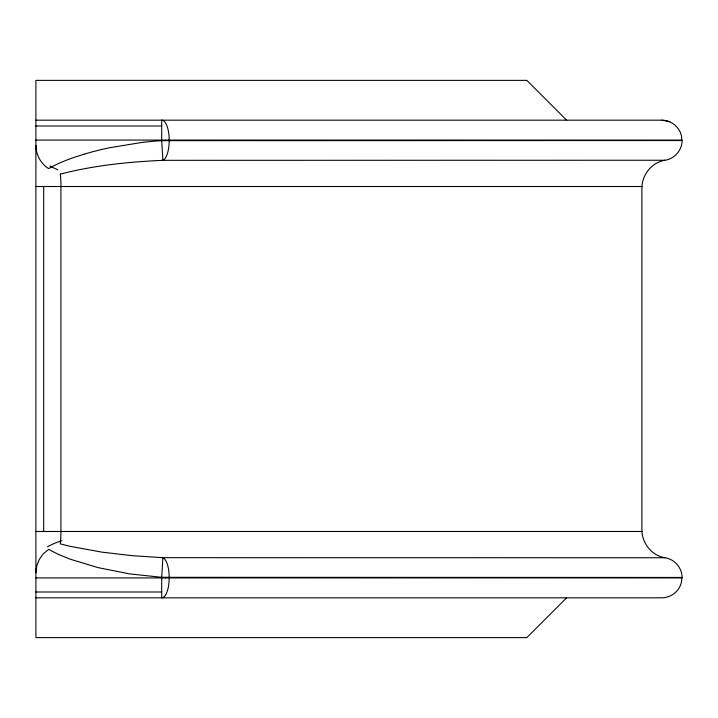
<?xml version="1.0" encoding="UTF-8"?>
<svg xmlns="http://www.w3.org/2000/svg" width="718" height="718" viewBox="0 0 718 718"><rect width="100%" height="100%" fill="white"/><g stroke="black" fill="none" stroke-linecap="round" stroke-linejoin="round"><path stroke-width="1.08" d="M60.438 542.548L60.303 543.876L69.754 546.263L101.812 552.124L132.067 555.678L162.905 557.68L665.039 557.751C674.57 559.169 682.055 567.812 682.1 577.452L161.703 577.326L129.455 573.861L97.989 567.597L69.808 559.071L58.059 554.242L48.68 549.378L43.304 553.784L39.31 559.403L36.806 565.676L35.9 572.488L36.259 568.207M681.786 577.927C682.109 588.697 672.766 597.591 662.193 597.825L35.9 597.825M566.628 597.825L526.832 637.62L35.9 637.629L35.9 80.371L526.824 80.371L566.628 120.175M84.042 154.191A317.356 317.356 0 0 1 109.935 147.693L141.778 142.46A349.469 349.469 0 0 1 161.703 140.665L682.1 140.548C682.055 150.188 674.57 158.831 665.039 160.249C652.177 162.313 642.834 173.756 641.892 186.509L641.892 531.491C642.834 544.244 652.186 555.687 665.039 557.751M84.051 154.208L73.972 157.439A183.539 183.539 0 0 0 60.483 162.663L58.077 163.749A102.486 102.486 0 0 0 48.662 168.604C40.791 163.848 35.954 154.648 35.9 145.512L36.277 149.874M60.303 174.124C93.78 165.4 128.423 161.9 162.905 160.32L665.039 160.249M35.9 120.175L661.727 120.175C672.47 120.184 682.127 129.105 681.786 140.073M35.9 126L161.703 126M35.9 140.073L682.1 140.073M35.9 186.509L642.296 186.509M35.9 531.491L642.296 531.491M35.9 577.927L682.1 577.927M35.9 592L161.703 592M662.05 120.175L669.813 121.683M165.517 140.073L165.517 140.674M165.517 577.326L165.517 577.927M60.931 186.509L60.931 531.491A24.529 4.425 -89.9 0 1 60.384 542.386M43.681 186.509L43.681 531.491M60.339 174.025A24.511 4.532 90 0 1 60.985 186.509M57.763 169.762A30.147 6.282 27.1 0 1 49.874 166.046M47.478 546.802A30.147 11.928 -30 0 1 61.936 540.717M169.188 140.073L169.188 140.674A19.907 7.476 90 0 1 162.905 160.32L161.703 140.674L161.703 120.175A19.907 7.476 -90 0 1 169.188 140.073M162.905 557.68L161.703 577.326L161.703 597.825A19.907 7.476 90 0 0 169.188 577.927L169.188 577.326A19.907 7.476 -90 0 0 162.905 557.68"/></g></svg>
